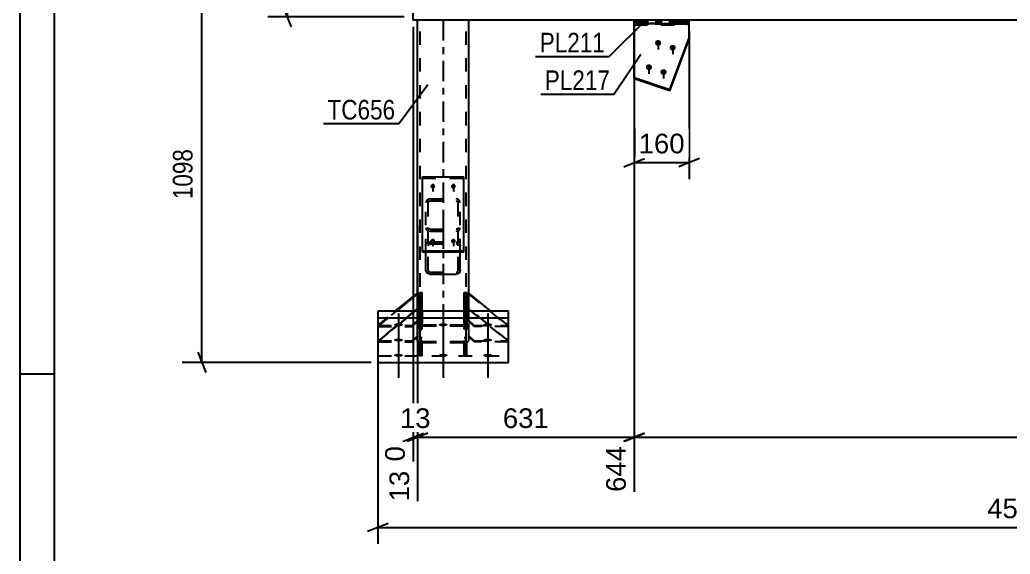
# Model space of a CAD drawing. Header units: millimetres. Extents: x 0 to 841, y 0 to 594.
# Drawn here: x 0 to 144.3, y 420.8 to 498.7 of the extents above; entities that cross this region are included whole.
import ezdxf

# ---------------------------------------------------------------- set-up
doc = ezdxf.new("R2010")
doc.units = ezdxf.units.MM
doc.linetypes.add('DXK_LINE_DOT2', pattern=[3.9198, 1.9599, -1.9599])
doc.linetypes.add('DXK_LINE_DOT3', pattern=[5.9187, 2.979, -0.9799, 0.9799, -0.9799])
doc.styles.add('Arial', font='ARIAL.TTF', dxfattribs={"height": 0.2})
doc.styles.add('Arial Narrow', font='ARIALN.TTF', dxfattribs={"height": 0.2})

# ---------------------------------------------------------------- blocks, each defined once
blk = doc.blocks.new('Unknown-717051872-1130')
at = {"color": 5, "linetype": 'Continuous'}
for p, q in [((0, 594), (0, 0)), ((5, 589), (5, 5)), ((5, 447), (0, 447))]:
    blk.add_line(p, q, dxfattribs=at)
blk = doc.blocks.new('Part-717051872-3147 - 3021')
at = {"color": 7, "linetype": 'DXK_LINE_DOT2'}
for p, q in [((65.11, 456.34), (64.71, 456.34)), ((64.71, 449.67), (64.71, 456.34)), ((65.11, 449.67), (65.11, 456.34)), ((64.71, 452.35), (65.11, 452.35)), ((64.71, 451.38), (65.11, 451.38)), ((65.11, 449.67), (64.71, 449.67))]:
    blk.add_line(p, q, dxfattribs=at)
at = {"color": 7, "linetype": 'DXK_LINE_DOT3'}
for p, q in [((64.91, 456.34), (64.91, 451.64)), ((64.91, 451.64), (64.91, 449.67))]:
    blk.add_line(p, q, dxfattribs=at)
blk = doc.blocks.new('Part-717051872-3177 - 3021')
at = {"color": 2, "linetype": 'Continuous'}
for p, q in [((57.28, 498.62), (57.28, 499.82)), ((57.91, 498.62), (57.28, 498.62)), ((89.47, 498.62), (65.41, 498.62)), ((224.96, 498.62), (97.5, 498.62))]:
    blk.add_line(p, q, dxfattribs=at)
at = {"color": 7, "linetype": 'DXK_LINE_DOT2'}
for p, q in [((65.41, 498.62), (57.91, 498.62)), ((97.5, 498.62), (89.47, 498.62))]:
    blk.add_line(p, q, dxfattribs=at)
blk = doc.blocks.new('Part-717051872-3141 - 3021')
at = {"color": 2, "linetype": 'Continuous'}
for p in [(68.62, 456.17), (65.41, 456.17)]:
    blk.add_line(p, (65.41, 458.8), dxfattribs=at)
at = {"color": 7, "linetype": 'DXK_LINE_DOT2'}
for p, q in [((65.41, 458.66), (71.16, 453.97)), ((65.41, 454.67), (65.41, 456.17)), ((71.16, 454.1), (68.62, 456.17)), ((66.16, 454.1), (65.41, 454.81)), ((66.16, 453.97), (65.41, 454.67)), ((66.16, 453.97), (66.16, 454.1)), ((66.16, 454.1), (71.16, 454.1)), ((71.16, 453.97), (66.16, 453.97)), ((71.16, 453.97), (71.16, 454.1))]:
    blk.add_line(p, q, dxfattribs=at)
blk = doc.blocks.new('Part-717051872-3145 - 3021')
at = {"color": 7, "linetype": 'DXK_LINE_DOT2'}
for p, q in [((58.61, 456.34), (58.21, 456.34)), ((58.21, 449.67), (58.21, 456.34)), ((58.61, 449.67), (58.61, 456.34)), ((58.21, 452.35), (58.61, 452.35)), ((58.21, 451.38), (58.61, 451.38)), ((58.61, 449.67), (58.21, 449.67))]:
    blk.add_line(p, q, dxfattribs=at)
at = {"color": 7, "linetype": 'DXK_LINE_DOT3'}
for p, q in [((58.41, 456.34), (58.41, 451.64)), ((58.41, 451.64), (58.41, 449.67))]:
    blk.add_line(p, q, dxfattribs=at)
blk = doc.blocks.new('Part-717051872-3146 - 3021')
at = {"color": 2, "linetype": 'Continuous'}
for p, q in [((64.71, 458.9), (65.11, 458.9)), ((64.71, 456.17), (64.71, 458.9)), ((65.11, 456.17), (65.11, 458.9)), ((65.11, 456.17), (64.71, 456.17))]:
    blk.add_line(p, q, dxfattribs=at)
at = {"color": 7, "linetype": 'DXK_LINE_DOT3'}
for p, q in [((64.91, 458.9), (64.91, 454.21)), ((64.91, 454.21), (64.91, 456.17))]:
    blk.add_line(p, q, dxfattribs=at)
at = {"color": 7, "linetype": 'DXK_LINE_DOT2'}
for p, q in [((64.71, 454.46), (64.71, 456.17)), ((65.11, 456.17), (65.11, 454.46)), ((64.71, 454.91), (65.11, 454.91)), ((65.11, 454.46), (64.71, 454.46))]:
    blk.add_line(p, q, dxfattribs=at)
blk = doc.blocks.new('Part-717051872-3150 - 3021')
at = {"color": 7, "linetype": 'DXK_LINE_DOT2'}
for p, q in [((57.91, 456.58), (52.16, 451.88)), ((52.16, 451.74), (57.91, 456.44)), ((57.91, 452.45), (57.91, 456.58)), ((52.16, 451.88), (57.16, 451.88)), ((52.16, 451.88), (52.16, 451.74)), ((52.16, 451.74), (57.16, 451.74)), ((57.16, 451.88), (57.91, 452.58)), ((57.16, 451.74), (57.91, 452.45)), ((57.16, 451.88), (57.16, 451.74))]:
    blk.add_line(p, q, dxfattribs=at)
at = {"color": 7, "linetype": 'DXK_LINE_DOT3'}
for p, q in [((57.91, 456.51), (52.16, 451.81)), ((57.91, 451.81), (57.91, 456.51))]:
    blk.add_line(p, q, dxfattribs=at)
blk = doc.blocks.new('Part-717051872-3086 - 3021')
at = {"color": 2, "linetype": 'Continuous'}
for p, q in [((57.91, 458.8), (57.91, 498.62)), ((65.41, 498.62), (57.91, 498.62)), ((65.41, 458.8), (65.41, 498.62))]:
    blk.add_line(p, q, dxfattribs=at)
at = {"color": 7, "linetype": 'DXK_LINE_DOT2'}
for p, q in [((58.31, 451.91), (58.31, 498.62)), ((65.01, 451.91), (65.01, 498.62)), ((57.91, 451.91), (57.91, 458.8)), ((65.41, 451.91), (65.41, 458.8)), ((57.97, 454.04), (57.91, 453.93)), ((58.14, 454.13), (57.97, 454.04)), ((58.4, 454.18), (58.14, 454.13)), ((58.31, 453.93), (58.34, 453.98)), ((58.34, 453.98), (58.42, 454.03)), ((58.71, 454.21), (58.4, 454.18)), ((58.42, 454.03), (58.55, 454.06)), ((58.55, 454.06), (58.71, 454.07)), ((58.71, 454.21), (64.61, 454.21)), ((58.71, 454.07), (64.61, 454.07)), ((64.91, 454.18), (64.61, 454.21)), ((64.61, 454.07), (64.76, 454.06)), ((64.76, 454.06), (64.89, 454.03)), ((64.89, 454.03), (64.98, 453.98)), ((65.17, 454.13), (64.91, 454.18)), ((64.98, 453.98), (65.01, 453.93)), ((65.35, 454.04), (65.17, 454.13)), ((65.41, 453.93), (65.35, 454.04)), ((57.91, 451.91), (57.97, 451.81)), ((57.97, 451.81), (58.14, 451.72)), ((58.14, 451.72), (58.4, 451.66)), ((58.34, 451.86), (58.31, 451.91)), ((58.42, 451.82), (58.34, 451.86)), ((58.4, 451.66), (58.71, 451.64)), ((58.55, 451.79), (58.42, 451.82)), ((58.71, 451.78), (58.55, 451.79)), ((58.71, 451.78), (64.61, 451.78)), ((58.71, 451.64), (64.61, 451.64)), ((64.76, 451.79), (64.61, 451.78)), ((64.61, 451.64), (64.91, 451.66)), ((64.89, 451.82), (64.76, 451.79)), ((64.98, 451.86), (64.89, 451.82)), ((64.91, 451.66), (65.17, 451.72)), ((65.01, 451.91), (64.98, 451.86)), ((65.17, 451.72), (65.35, 451.81)), ((65.35, 451.81), (65.41, 451.91))]:
    blk.add_line(p, q, dxfattribs=at)
at = {"color": 7, "linetype": 'DXK_LINE_DOT3'}
blk.add_line((61.66, 498.62), (61.66, 452.92), dxfattribs=at)
blk = doc.blocks.new('Part-717051872-3087 - 3021')
at = {"color": 2, "linetype": 'Continuous'}
for p, q in [((97.5, 498.63), (89.47, 498.63)), ((89.47, 498.13), (89.47, 498.63)), ((89.47, 498.13), (97.5, 498.13)), ((97.5, 498.13), (97.5, 498.63))]:
    blk.add_line(p, q, dxfattribs=at)
at = {"color": 7, "linetype": 'DXK_LINE_DOT3'}
blk.add_line((97.5, 498.38), (89.47, 498.38), dxfattribs=at)
blk = doc.blocks.new('Part-717051872-3153 - 3021')
at = {"color": 2, "linetype": 'Continuous'}
for p in [(54.69, 456.17), (57.91, 456.17)]:
    blk.add_line(p, (57.91, 458.8), dxfattribs=at)
at = {"color": 7, "linetype": 'DXK_LINE_DOT3'}
for p, q in [((57.91, 458.73), (52.16, 454.03)), ((57.91, 454.03), (57.91, 458.73))]:
    blk.add_line(p, q, dxfattribs=at)
at = {"color": 7, "linetype": 'DXK_LINE_DOT2'}
for p, q in [((52.16, 453.97), (57.91, 458.66)), ((52.16, 454.1), (54.69, 456.17)), ((57.91, 454.67), (57.91, 456.17)), ((57.16, 454.1), (57.91, 454.81)), ((57.16, 453.97), (57.91, 454.67)), ((52.16, 454.1), (57.16, 454.1)), ((52.16, 454.1), (52.16, 453.97)), ((52.16, 453.97), (57.16, 453.97)), ((57.16, 454.1), (57.16, 453.97))]:
    blk.add_line(p, q, dxfattribs=at)
blk = doc.blocks.new('Part-717051872-3089 - 3021')
at = {"color": 7, "linetype": 'DXK_LINE_DOT2'}
for p, q in [((59.2, 472.2), (59.16, 471.98)), ((59.16, 464.79), (59.16, 471.98)), ((59.33, 472.38), (59.2, 472.2)), ((59.53, 472.5), (59.33, 472.38)), ((59.46, 471.98), (59.48, 472.09)), ((59.46, 462.15), (59.46, 471.98)), ((59.48, 472.09), (59.54, 472.18)), ((59.76, 472.55), (59.53, 472.5)), ((59.54, 472.18), (59.64, 472.24)), ((59.64, 472.24), (59.76, 472.26)), ((59.76, 472.55), (63.56, 472.55)), ((59.76, 472.26), (63.56, 472.26)), ((63.79, 472.5), (63.56, 472.55)), ((63.56, 472.26), (63.67, 472.24)), ((63.67, 472.24), (63.77, 472.18)), ((63.77, 472.18), (63.83, 472.09)), ((63.98, 472.38), (63.79, 472.5)), ((63.83, 472.09), (63.86, 471.98)), ((63.86, 462.15), (63.86, 471.98)), ((64.11, 472.2), (63.98, 472.38)), ((64.16, 471.98), (64.11, 472.2)), ((64.16, 464.79), (64.16, 471.98)), ((59.16, 468.41), (59.2, 468.2)), ((59.2, 468.2), (59.33, 468.01)), ((59.33, 468.01), (59.53, 467.89)), ((59.48, 468.3), (59.46, 468.41)), ((59.54, 468.21), (59.48, 468.3)), ((59.53, 467.89), (59.76, 467.85)), ((59.64, 468.15), (59.54, 468.21)), ((59.76, 468.13), (59.64, 468.15)), ((59.76, 468.13), (63.56, 468.13)), ((59.76, 467.85), (63.56, 467.85)), ((63.67, 468.15), (63.56, 468.13)), ((63.56, 467.85), (63.79, 467.89)), ((63.77, 468.21), (63.67, 468.15)), ((63.83, 468.3), (63.77, 468.21)), ((63.79, 467.89), (63.98, 468.01)), ((63.86, 468.41), (63.83, 468.3)), ((63.98, 468.01), (64.11, 468.2)), ((64.11, 468.2), (64.16, 468.41)), ((59.2, 465.94), (59.33, 466.12)), ((59.33, 466.12), (59.53, 466.24)), ((59.53, 466.24), (59.76, 466.29)), ((59.64, 465.98), (59.54, 465.92)), ((59.76, 466), (59.64, 465.98)), ((59.76, 466.29), (63.56, 466.29)), ((59.76, 466), (63.56, 466)), ((63.56, 466.29), (63.79, 466.24)), ((63.67, 465.98), (63.56, 466)), ((63.77, 465.92), (63.67, 465.98)), ((63.79, 466.24), (63.98, 466.12)), ((63.98, 466.12), (64.11, 465.94)), ((59.16, 465.72), (59.2, 465.94)), ((59.48, 465.83), (59.46, 465.72)), ((59.54, 465.92), (59.48, 465.83)), ((63.83, 465.83), (63.77, 465.92)), ((63.86, 465.72), (63.83, 465.83)), ((64.11, 465.94), (64.16, 465.72)), ((59.46, 462.15), (59.48, 462.04)), ((59.48, 462.04), (59.54, 461.95)), ((59.54, 461.95), (59.64, 461.89)), ((59.64, 461.89), (59.76, 461.87)), ((59.76, 461.87), (63.56, 461.87)), ((63.56, 461.87), (63.67, 461.89)), ((63.67, 461.89), (63.77, 461.95)), ((63.77, 461.95), (63.83, 462.04)), ((63.83, 462.04), (63.86, 462.15))]:
    blk.add_line(p, q, dxfattribs=at)
at = {"color": 7, "linetype": 'DXK_LINE_DOT3'}
blk.add_line((61.66, 470.2), (61.66, 463.94), dxfattribs=at)
at = {"color": 2, "linetype": 'Continuous'}
for p, q in [((59.16, 462.15), (59.16, 464.79)), ((64.16, 462.15), (64.16, 464.79)), ((59.2, 461.94), (59.16, 462.15)), ((59.33, 461.75), (59.2, 461.94)), ((59.53, 461.63), (59.33, 461.75)), ((59.76, 461.59), (59.53, 461.63)), ((63.79, 461.63), (63.56, 461.59)), ((63.98, 461.75), (63.79, 461.63)), ((64.11, 461.94), (63.98, 461.75)), ((64.16, 462.15), (64.11, 461.94)), ((59.76, 461.59), (63.56, 461.59))]:
    blk.add_line(p, q, dxfattribs=at)
blk = doc.blocks.new('Part-717051872-3100 - 3021')
at = {"color": 2, "linetype": 'Continuous'}
for p, q in [((58.21, 458.9), (58.61, 458.9)), ((58.21, 456.17), (58.21, 458.9)), ((58.61, 456.17), (58.61, 458.9)), ((58.61, 456.17), (58.21, 456.17))]:
    blk.add_line(p, q, dxfattribs=at)
at = {"color": 7, "linetype": 'DXK_LINE_DOT3'}
for p, q in [((58.41, 458.9), (58.41, 454.21)), ((58.41, 454.21), (58.41, 456.17))]:
    blk.add_line(p, q, dxfattribs=at)
at = {"color": 7, "linetype": 'DXK_LINE_DOT2'}
for p, q in [((58.21, 454.46), (58.21, 456.17)), ((58.61, 456.17), (58.61, 454.46)), ((58.21, 454.91), (58.61, 454.91)), ((58.61, 454.46), (58.21, 454.46))]:
    blk.add_line(p, q, dxfattribs=at)
blk = doc.blocks.new('Bolt-717051872-3178 - 3021')
at = {"linetype": 'Continuous'}
for points in [[(55.16, 454.43), (55.29, 454.42), (55.42, 454.41), (55.54, 454.39), (55.64, 454.36), (55.72, 454.32), (55.77, 454.28), (55.8, 454.23), (55.8, 454.18), (55.77, 454.14), (55.72, 454.1), (55.64, 454.06), (55.54, 454.03), (55.42, 454), (55.29, 453.99), (55.16, 453.98), (55.02, 453.99), (54.89, 454), (54.77, 454.03), (54.67, 454.06), (54.59, 454.1), (54.54, 454.14), (54.51, 454.18), (54.51, 454.23), (54.54, 454.28), (54.59, 454.32), (54.67, 454.36), (54.77, 454.39), (54.89, 454.41), (55.02, 454.42)], [(61.66, 454.43), (61.79, 454.42), (61.92, 454.41), (62.04, 454.39), (62.14, 454.36), (62.22, 454.32), (62.27, 454.28), (62.3, 454.23), (62.3, 454.18), (62.27, 454.14), (62.22, 454.1), (62.14, 454.06), (62.04, 454.03), (61.92, 454), (61.79, 453.99), (61.66, 453.98), (61.52, 453.99), (61.39, 454), (61.27, 454.03), (61.17, 454.06), (61.09, 454.1), (61.04, 454.14), (61.01, 454.18), (61.01, 454.23), (61.04, 454.28), (61.09, 454.32), (61.17, 454.36), (61.27, 454.39), (61.39, 454.41), (61.52, 454.42)], [(68.16, 454.43), (68.29, 454.42), (68.42, 454.41), (68.54, 454.39), (68.64, 454.36), (68.72, 454.32), (68.77, 454.28), (68.8, 454.23), (68.8, 454.18), (68.77, 454.14), (68.72, 454.1), (68.64, 454.06), (68.54, 454.03), (68.42, 454), (68.29, 453.99), (68.16, 453.98), (68.02, 453.99), (67.89, 454), (67.77, 454.03), (67.67, 454.06), (67.59, 454.1), (67.54, 454.14), (67.51, 454.18), (67.51, 454.23), (67.54, 454.28), (67.59, 454.32), (67.67, 454.36), (67.77, 454.39), (67.89, 454.41), (68.02, 454.42)], [(55.16, 452.21), (55.29, 452.2), (55.42, 452.19), (55.54, 452.16), (55.64, 452.13), (55.72, 452.09), (55.77, 452.05), (55.8, 452.01), (55.8, 451.96), (55.77, 451.91), (55.72, 451.87), (55.64, 451.83), (55.54, 451.8), (55.42, 451.78), (55.29, 451.77), (55.16, 451.76), (55.02, 451.77), (54.89, 451.78), (54.77, 451.8), (54.67, 451.83), (54.59, 451.87), (54.54, 451.91), (54.51, 451.96), (54.51, 452.01), (54.54, 452.05), (54.59, 452.09), (54.67, 452.13), (54.77, 452.16), (54.89, 452.19), (55.02, 452.2)], [(68.16, 452.21), (68.29, 452.2), (68.42, 452.19), (68.54, 452.16), (68.64, 452.13), (68.72, 452.09), (68.77, 452.05), (68.8, 452.01), (68.8, 451.96), (68.77, 451.91), (68.72, 451.87), (68.64, 451.83), (68.54, 451.8), (68.42, 451.78), (68.29, 451.77), (68.16, 451.76), (68.02, 451.77), (67.89, 451.78), (67.77, 451.8), (67.67, 451.83), (67.59, 451.87), (67.54, 451.91), (67.51, 451.96), (67.51, 452.01), (67.54, 452.05), (67.59, 452.09), (67.67, 452.13), (67.77, 452.16), (67.89, 452.19), (68.02, 452.2)], [(55.16, 449.98), (55.29, 449.98), (55.42, 449.96), (55.54, 449.94), (55.64, 449.91), (55.72, 449.87), (55.77, 449.83), (55.8, 449.78), (55.8, 449.74), (55.77, 449.69), (55.72, 449.65), (55.64, 449.61), (55.54, 449.58), (55.42, 449.56), (55.29, 449.54), (55.16, 449.54), (55.02, 449.54), (54.89, 449.56), (54.77, 449.58), (54.67, 449.61), (54.59, 449.65), (54.54, 449.69), (54.51, 449.74), (54.51, 449.78), (54.54, 449.83), (54.59, 449.87), (54.67, 449.91), (54.77, 449.94), (54.89, 449.96), (55.02, 449.98)], [(61.66, 449.98), (61.79, 449.98), (61.92, 449.96), (62.04, 449.94), (62.14, 449.91), (62.22, 449.87), (62.27, 449.83), (62.3, 449.78), (62.3, 449.74), (62.27, 449.69), (62.22, 449.65), (62.14, 449.61), (62.04, 449.58), (61.92, 449.56), (61.79, 449.54), (61.66, 449.54), (61.52, 449.54), (61.39, 449.56), (61.27, 449.58), (61.17, 449.61), (61.09, 449.65), (61.04, 449.69), (61.01, 449.74), (61.01, 449.78), (61.04, 449.83), (61.09, 449.87), (61.17, 449.91), (61.27, 449.94), (61.39, 449.96), (61.52, 449.98)], [(68.16, 449.98), (68.29, 449.98), (68.42, 449.96), (68.54, 449.94), (68.64, 449.91), (68.72, 449.87), (68.77, 449.83), (68.8, 449.78), (68.8, 449.74), (68.77, 449.69), (68.72, 449.65), (68.64, 449.61), (68.54, 449.58), (68.42, 449.56), (68.29, 449.54), (68.16, 449.54), (68.02, 449.54), (67.89, 449.56), (67.77, 449.58), (67.67, 449.61), (67.59, 449.65), (67.54, 449.69), (67.51, 449.74), (67.51, 449.78), (67.54, 449.83), (67.59, 449.87), (67.67, 449.91), (67.77, 449.94), (67.89, 449.96), (68.02, 449.98)]]:
    blk.add_hatch(color=1, dxfattribs=at).paths.add_polyline_path(points)
at = {"color": 1, "linetype": 'Continuous'}
for p, q in [((55.16, 455.85), (55.16, 450.92)), ((61.66, 455.85), (61.66, 450.92)), ((68.16, 455.85), (68.16, 450.92)), ((55.16, 453.63), (55.16, 448.69)), ((68.16, 453.63), (68.16, 448.69)), ((55.16, 451.4), (55.16, 446.47)), ((61.66, 451.4), (61.66, 446.47)), ((68.16, 451.4), (68.16, 446.47))]:
    blk.add_line(p, q, dxfattribs=at)
blk = doc.blocks.new('Part-717051872-3181 - 3021')
at = {"color": 2, "linetype": 'Continuous'}
for p, q in [((58.66, 475.8), (64.66, 475.8)), ((58.66, 464.79), (58.66, 475.8)), ((64.66, 465), (64.66, 475.8)), ((58.66, 465), (64.66, 465)), ((64.66, 464.79), (58.66, 464.79)), ((64.66, 464.79), (64.66, 465))]:
    blk.add_line(p, q, dxfattribs=at)
at = {"color": 7, "linetype": 'DXK_LINE_DOT2'}
blk.add_line((58.66, 475.6), (64.66, 475.6), dxfattribs=at)
blk = doc.blocks.new('Part-717051872-3144 - 3021')
at = {"color": 7, "linetype": 'DXK_LINE_DOT2'}
for p, q in [((65.41, 452.45), (65.41, 456.58)), ((71.16, 451.88), (65.41, 456.58)), ((65.41, 456.44), (71.16, 451.74)), ((66.16, 451.88), (65.41, 452.58)), ((66.16, 451.74), (65.41, 452.45)), ((66.16, 451.74), (66.16, 451.88)), ((66.16, 451.88), (71.16, 451.88)), ((71.16, 451.74), (66.16, 451.74)), ((71.16, 451.74), (71.16, 451.88))]:
    blk.add_line(p, q, dxfattribs=at)
blk = doc.blocks.new('Part-717051872-3157 - 3021')
at = {"color": 2, "linetype": 'Continuous'}
for p, q in [((71.16, 456.17), (52.16, 456.17)), ((52.16, 456.17), (52.16, 448.73)), ((71.16, 448.73), (71.16, 456.17)), ((52.16, 455.23), (71.16, 455.23)), ((52.16, 448.73), (71.16, 448.73))]:
    blk.add_line(p, q, dxfattribs=at)
at = {"color": 7, "linetype": 'DXK_LINE_DOT3'}
blk.add_line((61.66, 455.7), (61.66, 449.2), dxfattribs=at)
at = {"color": 7, "linetype": 'DXK_LINE_DOT2'}
blk.add_line((52.16, 449.67), (71.16, 449.67), dxfattribs=at)
blk = doc.blocks.new('Part-717051872-3172 - 3021')
at = {"color": 7, "linetype": 'DXK_LINE_DOT2'}
for p, q in [((97.5, 498.15), (89.47, 498.15)), ((89.47, 498.15), (89.47, 498.13)), ((89.47, 498.13), (89.47, 498.15)), ((89.47, 497.95), (97.5, 497.95)), ((97.5, 498.15), (97.5, 498.13)), ((97.5, 498.13), (97.5, 498.15))]:
    blk.add_line(p, q, dxfattribs=at)
at = {"color": 2, "linetype": 'Continuous'}
for p, q in [((89.47, 490.07), (89.47, 498.13)), ((97.5, 495.83), (97.5, 498.13)), ((94.66, 488.51), (97.5, 496.03)), ((94.66, 488.3), (97.5, 495.83)), ((89.47, 490.27), (94.66, 488.51)), ((94.66, 488.3), (89.47, 490.07)), ((94.66, 488.51), (94.66, 488.3))]:
    blk.add_line(p, q, dxfattribs=at)
at = {"color": 7, "linetype": 'DXK_LINE_DOT3'}
for p, q in [((97.5, 498.05), (89.47, 498.05)), ((89.47, 498.05), (89.47, 490.17)), ((94.66, 488.4), (97.5, 495.93)), ((89.47, 490.17), (94.66, 488.4))]:
    blk.add_line(p, q, dxfattribs=at)
blk = doc.blocks.new('Bolt-717051872-3179 - 3021')
at = {"linetype": 'Continuous'}
for points in [[(92.98, 494.87), (92.88, 494.88), (92.79, 494.91), (92.71, 494.95), (92.64, 495.01), (92.59, 495.09), (92.55, 495.17), (92.53, 495.25), (92.53, 495.34), (92.55, 495.43), (92.59, 495.51), (92.64, 495.58), (92.71, 495.64), (92.79, 495.68), (92.88, 495.71), (92.98, 495.72), (93.07, 495.71), (93.16, 495.68), (93.24, 495.64), (93.31, 495.58), (93.37, 495.51), (93.4, 495.43), (93.42, 495.34), (93.42, 495.25), (93.4, 495.17), (93.37, 495.09), (93.31, 495.01), (93.24, 494.95), (93.16, 494.91), (93.07, 494.88)], [(95.1, 494.17), (95, 494.18), (94.91, 494.2), (94.83, 494.25), (94.76, 494.31), (94.71, 494.38), (94.67, 494.46), (94.65, 494.55), (94.65, 494.63), (94.67, 494.72), (94.71, 494.8), (94.76, 494.87), (94.83, 494.93), (94.91, 494.98), (95, 495), (95.1, 495.01), (95.19, 495), (95.28, 494.98), (95.36, 494.93), (95.43, 494.87), (95.49, 494.8), (95.52, 494.72), (95.54, 494.63), (95.54, 494.55), (95.52, 494.46), (95.49, 494.38), (95.43, 494.31), (95.36, 494.25), (95.28, 494.2), (95.19, 494.18)], [(91.64, 491.33), (91.55, 491.34), (91.46, 491.37), (91.37, 491.41), (91.3, 491.47), (91.25, 491.54), (91.21, 491.62), (91.19, 491.71), (91.19, 491.8), (91.21, 491.88), (91.25, 491.97), (91.3, 492.04), (91.37, 492.1), (91.46, 492.14), (91.55, 492.17), (91.64, 492.18), (91.73, 492.17), (91.82, 492.14), (91.9, 492.1), (91.97, 492.04), (92.03, 491.97), (92.07, 491.88), (92.09, 491.8), (92.09, 491.71), (92.07, 491.62), (92.03, 491.54), (91.97, 491.47), (91.9, 491.41), (91.82, 491.37), (91.73, 491.34)], [(93.76, 490.62), (93.67, 490.63), (93.58, 490.66), (93.49, 490.71), (93.42, 490.76), (93.37, 490.84), (93.33, 490.92), (93.31, 491), (93.31, 491.09), (93.33, 491.18), (93.37, 491.26), (93.42, 491.33), (93.49, 491.39), (93.58, 491.43), (93.67, 491.46), (93.76, 491.47), (93.85, 491.46), (93.94, 491.43), (94.02, 491.39), (94.09, 491.33), (94.15, 491.26), (94.19, 491.18), (94.21, 491.09), (94.21, 491), (94.19, 490.92), (94.15, 490.84), (94.09, 490.76), (94.02, 490.71), (93.94, 490.66), (93.85, 490.63)]]:
    blk.add_hatch(color=1, dxfattribs=at).paths.add_polyline_path(points)
at = {"color": 1, "linetype": 'Continuous'}
for p, q in [((92.98, 495.64), (92.98, 494.36)), ((95.1, 494.93), (95.1, 493.65)), ((91.64, 492.1), (91.64, 490.81)), ((93.76, 491.39), (93.76, 490.11))]:
    blk.add_line(p, q, dxfattribs=at)
blk = doc.blocks.new('Bolt-717051872-3182 - 3021')
at = {"linetype": 'Continuous'}
for points in [[(60.16, 474.07), (60.08, 474.07), (60.01, 474.09), (59.95, 474.13), (59.9, 474.18), (59.85, 474.23), (59.82, 474.29), (59.81, 474.36), (59.81, 474.43), (59.82, 474.5), (59.85, 474.56), (59.9, 474.62), (59.95, 474.66), (60.01, 474.7), (60.08, 474.72), (60.16, 474.72), (60.23, 474.72), (60.3, 474.7), (60.36, 474.66), (60.42, 474.62), (60.46, 474.56), (60.49, 474.5), (60.5, 474.43), (60.5, 474.36), (60.49, 474.29), (60.46, 474.23), (60.42, 474.18), (60.36, 474.13), (60.3, 474.09), (60.23, 474.07)], [(63.16, 474.07), (63.08, 474.07), (63.01, 474.09), (62.95, 474.13), (62.9, 474.18), (62.85, 474.23), (62.82, 474.29), (62.81, 474.36), (62.81, 474.43), (62.82, 474.5), (62.85, 474.56), (62.9, 474.62), (62.95, 474.66), (63.01, 474.7), (63.08, 474.72), (63.16, 474.72), (63.23, 474.72), (63.3, 474.7), (63.36, 474.66), (63.42, 474.62), (63.46, 474.56), (63.49, 474.5), (63.5, 474.43), (63.5, 474.36), (63.49, 474.29), (63.46, 474.23), (63.42, 474.18), (63.36, 474.13), (63.3, 474.09), (63.23, 474.07)], [(60.16, 466.08), (60.08, 466.09), (60.01, 466.11), (59.95, 466.14), (59.9, 466.19), (59.85, 466.24), (59.82, 466.31), (59.81, 466.37), (59.81, 466.44), (59.82, 466.51), (59.85, 466.57), (59.9, 466.63), (59.95, 466.67), (60.01, 466.71), (60.08, 466.73), (60.16, 466.74), (60.23, 466.73), (60.3, 466.71), (60.36, 466.67), (60.42, 466.63), (60.46, 466.57), (60.49, 466.51), (60.5, 466.44), (60.5, 466.37), (60.49, 466.31), (60.46, 466.24), (60.42, 466.19), (60.36, 466.14), (60.3, 466.11), (60.23, 466.09)], [(63.16, 466.08), (63.08, 466.09), (63.01, 466.11), (62.95, 466.14), (62.9, 466.19), (62.85, 466.24), (62.82, 466.31), (62.81, 466.37), (62.81, 466.44), (62.82, 466.51), (62.85, 466.57), (62.9, 466.63), (62.95, 466.67), (63.01, 466.71), (63.08, 466.73), (63.16, 466.74), (63.23, 466.73), (63.3, 466.71), (63.36, 466.67), (63.42, 466.63), (63.46, 466.57), (63.49, 466.51), (63.5, 466.44), (63.5, 466.37), (63.49, 466.31), (63.46, 466.24), (63.42, 466.19), (63.36, 466.14), (63.3, 466.11), (63.23, 466.09)]]:
    blk.add_hatch(color=1, dxfattribs=at).paths.add_polyline_path(points)
at = {"color": 1, "linetype": 'Continuous'}
for p, q in [((60.16, 474.74), (60.16, 473.66)), ((63.16, 474.74), (63.16, 473.66)), ((60.16, 466.75), (60.16, 465.67)), ((63.16, 466.75), (63.16, 465.67))]:
    blk.add_line(p, q, dxfattribs=at)
blk = doc.blocks.new('StraightDimension-717051872-3193 - 3021')
at = {"color": 7, "linetype": 'Continuous'}
for p, q in [((27.11, 502.12), (25.91, 505.12)), ((56.28, 503.62), (23.66, 503.62)), ((26.51, 448.73), (26.51, 503.62)), ((25.91, 450.23), (27.11, 447.23)), ((51.16, 448.73), (23.66, 448.73))]:
    blk.add_line(p, q, dxfattribs=at)
at = {"color": 0}
blk.add_wipeout([(25.76, 480.44), (21.56, 480.44), (21.56, 471.92), (25.76, 471.92)], dxfattribs=at)
at = {"color": 3, "style": 'Arial Narrow'}
blk.add_text('1098', height=2.863, rotation=90.0002, dxfattribs=at).set_placement((25.16, 472.52))
blk = doc.blocks.new('StraightDimension-717051872-3200 - 3021')
at = {"color": 7, "linetype": 'Continuous'}
for p, q in [((38.38, 509.62), (39.58, 506.62)), ((55.98, 508.12), (36.13, 508.12)), ((38.98, 499.12), (38.98, 508.12)), ((39.58, 497.62), (38.38, 500.62)), ((55.98, 499.12), (36.13, 499.12))]:
    blk.add_line(p, q, dxfattribs=at)
at = {"color": 0}
blk.add_wipeout([(38.23, 506.97), (34.03, 506.97), (34.03, 500.28), (38.23, 500.28)], dxfattribs=at)
at = {"color": 3, "style": 'Arial Narrow'}
blk.add_text('180', height=2.863, rotation=90.0002, dxfattribs=at).set_placement((37.63, 500.88))
blk = doc.blocks.new('StraightDimension-717051872-3297 - 3021')
at = {"color": 7, "linetype": 'Continuous'}
for p, q in [((52.16, 454.23), (52.16, 422.26)), ((53.66, 425.26), (50.66, 424.06)), ((52.16, 424.66), (238.56, 424.66))]:
    blk.add_line(p, q, dxfattribs=at)
at = {"color": 0}
blk.add_wipeout([(150.4, 425.41), (150.4, 429.61), (140.31, 429.61), (140.31, 425.41)], dxfattribs=at)
at = {"color": 3, "style": 'Arial'}
blk.add_text('4566', height=2.865, dxfattribs=at).set_placement((140.91, 426.01))
blk = doc.blocks.new('StraightDimension-717051872-3320 - 3021')
at = {"color": 7, "linetype": 'Continuous'}
for p, q in [((89.47, 497.15), (89.47, 475.45)), ((97.5, 497.05), (97.5, 475.45)), ((87.97, 477.25), (90.97, 478.45)), ((89.47, 477.85), (97.5, 477.85)), ((99, 478.45), (96, 477.25))]:
    blk.add_line(p, q, dxfattribs=at)
at = {"color": 0}
blk.add_wipeout([(97.42, 478.6), (97.42, 482.8), (89.55, 482.8), (89.55, 478.6)], dxfattribs=at)
at = {"color": 3, "style": 'Arial'}
blk.add_text('160', height=2.865, dxfattribs=at).set_placement((90.15, 479.2))
blk = doc.blocks.new('StraightDimension-717051872-14620 - 3021')
at = {"color": 7, "linetype": 'Continuous'}
for p, q in [((89.47, 497.13), (89.47, 429.84)), ((90.97, 438.41), (87.97, 437.21)), ((89.47, 437.81), (238.56, 437.81))]:
    blk.add_line(p, q, dxfattribs=at)
blk = doc.blocks.new('StraightDimension-717051872-14621 - 3021')
at = {"color": 7, "linetype": 'Continuous'}
for p, q in [((89.47, 497.13), (89.47, 429.84)), ((57.91, 468.65), (57.91, 428.47)), ((59.41, 438.41), (56.41, 437.21)), ((57.91, 437.81), (89.47, 437.81)), ((87.97, 437.21), (90.97, 438.41))]:
    blk.add_line(p, q, dxfattribs=at)
at = {"color": 0}
blk.add_wipeout([(77.63, 438.56), (77.63, 442.76), (69.76, 442.76), (69.76, 438.56)], dxfattribs=at)
at = {"color": 3, "style": 'Arial'}
blk.add_text('631', height=2.865, dxfattribs=at).set_placement((70.36, 439.16))
at = {"color": 0, "linetype": 'Continuous'}
blk.add_wipeout([(88.87, 437.11), (84.67, 437.11), (84.67, 429.24), (88.87, 429.24)], dxfattribs=at)
at = {"color": 3, "linetype": 'Continuous', "style": 'Arial'}
blk.add_text('644', height=2.865, rotation=90.0002, dxfattribs=at).set_placement((88.27, 429.84))
blk = doc.blocks.new('StraightDimension-717051872-14622 - 3021')
at = {"color": 7, "linetype": 'Continuous'}
for p, q in [((57.28, 497.62), (57.28, 434.29)), ((57.91, 468.65), (57.91, 428.47)), ((55.78, 437.21), (58.78, 438.41)), ((59.41, 438.41), (56.41, 437.21)), ((57.28, 437.81), (57.91, 437.81))]:
    blk.add_line(p, q, dxfattribs=at)
at = {"color": 0}
blk.add_wipeout([(60.42, 438.56), (60.42, 442.76), (54.77, 442.76), (54.77, 438.56)], dxfattribs=at)
at = {"color": 0, "linetype": 'Continuous'}
blk.add_wipeout([(57.31, 433.51), (53.11, 433.51), (53.11, 427.87), (57.31, 427.87)], dxfattribs=at)
at = {"color": 3, "style": 'Arial'}
blk.add_text('13', height=2.865, dxfattribs=at).set_placement((55.37, 439.16))
at = {"color": 3, "linetype": 'Continuous', "style": 'Arial'}
blk.add_text('13', height=2.865, rotation=90.0002, dxfattribs=at).set_placement((56.71, 428.47))
at = {"color": 0, "linetype": 'Continuous'}
blk.add_wipeout([(56.68, 437.11), (52.48, 437.11), (52.48, 433.69), (56.68, 433.69)], dxfattribs=at)
at = {"color": 3, "linetype": 'Continuous', "style": 'Arial'}
blk.add_text('0', height=2.87, rotation=90.0002, dxfattribs=at).set_placement((56.08, 434.29))
blk = doc.blocks.new('Mark-717051872-3082 - 3021')
at = {"color": 0}
blk.add_wipeout([(54.68, 484.13), (54.68, 487.13), (44.82, 487.13), (44.82, 484.13)], dxfattribs=at)
blk.add_wipeout([(54.68, 484.13), (54.68, 487.13), (44.82, 487.13), (44.82, 484.13)], dxfattribs=at)
at = {"color": 30, "linetype": 'Continuous'}
for p in [(59.42, 489.18), (44.22, 483.53)]:
    blk.add_line(p, (55.28, 483.53), dxfattribs=at)
at = {"color": 3, "style": 'Arial Narrow'}
blk.add_text('TC656', height=2.863, dxfattribs=at).set_placement((44.82, 484.13))
blk = doc.blocks.new('Mark-717051872-3168 - 3021')
at = {"color": 0}
blk.add_wipeout([(85.98, 488.43), (85.98, 491.43), (76.47, 491.43), (76.47, 488.43)], dxfattribs=at)
blk.add_wipeout([(85.98, 488.43), (85.98, 491.43), (76.47, 491.43), (76.47, 488.43)], dxfattribs=at)
at = {"color": 30, "linetype": 'Continuous'}
for p in [(90.45, 493.59), (75.87, 487.83)]:
    blk.add_line(p, (86.58, 487.83), dxfattribs=at)
at = {"color": 3, "style": 'Arial Narrow'}
blk.add_text('PL217', height=2.863, dxfattribs=at).set_placement((76.47, 488.43))
blk = doc.blocks.new('Mark-717051872-15222 - 3021')
at = {"color": 0}
blk.add_wipeout([(85.23, 493.91), (85.23, 496.91), (75.73, 496.91), (75.73, 493.91)], dxfattribs=at)
blk.add_wipeout([(85.23, 493.91), (85.23, 496.91), (75.73, 496.91), (75.73, 493.91)], dxfattribs=at)
at = {"color": 30, "linetype": 'Continuous'}
for p in [(91.09, 498.51), (75.13, 493.31)]:
    blk.add_line(p, (85.83, 493.31), dxfattribs=at)
at = {"color": 3, "style": 'Arial Narrow'}
blk.add_text('PL211', height=2.863, dxfattribs=at).set_placement((75.73, 493.91))

msp = doc.modelspace()

# ---------------------------------------------------------------- block references
for name in ['Unknown-717051872-1130', 'Part-717051872-3177 - 3021', 'Part-717051872-3086 - 3021', 'Part-717051872-3087 - 3021', 'Part-717051872-3172 - 3021', 'Bolt-717051872-3179 - 3021', 'Part-717051872-3181 - 3021', 'Bolt-717051872-3182 - 3021', 'Part-717051872-3089 - 3021', 'Part-717051872-3153 - 3021', 'Part-717051872-3100 - 3021', 'Part-717051872-3146 - 3021', 'Part-717051872-3141 - 3021', 'Part-717051872-3150 - 3021', 'Part-717051872-3157 - 3021', 'Bolt-717051872-3178 - 3021', 'Part-717051872-3145 - 3021', 'Part-717051872-3147 - 3021', 'Part-717051872-3144 - 3021']:
    msp.add_blockref(name, (0, 0))

# ---------------------------------------------------------------- next in the draw order: block references
msp.add_blockref('StraightDimension-717051872-3193 - 3021', (0, 0))

# ---------------------------------------------------------------- next in the draw order: block references
for name in ['StraightDimension-717051872-3200 - 3021', 'StraightDimension-717051872-3297 - 3021']:
    msp.add_blockref(name, (0, 0))

# ---------------------------------------------------------------- next in the draw order: block references
msp.add_blockref('StraightDimension-717051872-3320 - 3021', (0, 0))

# ---------------------------------------------------------------- next in the draw order: block references
msp.add_blockref('StraightDimension-717051872-14620 - 3021', (0, 0))

# ---------------------------------------------------------------- next in the draw order: block references
msp.add_blockref('StraightDimension-717051872-14621 - 3021', (0, 0))

# ---------------------------------------------------------------- next in the draw order: block references
for name in ['StraightDimension-717051872-14622 - 3021', 'Mark-717051872-3168 - 3021']:
    msp.add_blockref(name, (0, 0))

# ---------------------------------------------------------------- next in the draw order: block references
for name in ['Mark-717051872-15222 - 3021', 'Mark-717051872-3082 - 3021']:
    msp.add_blockref(name, (0, 0))

doc.saveas('drawing.dxf')
